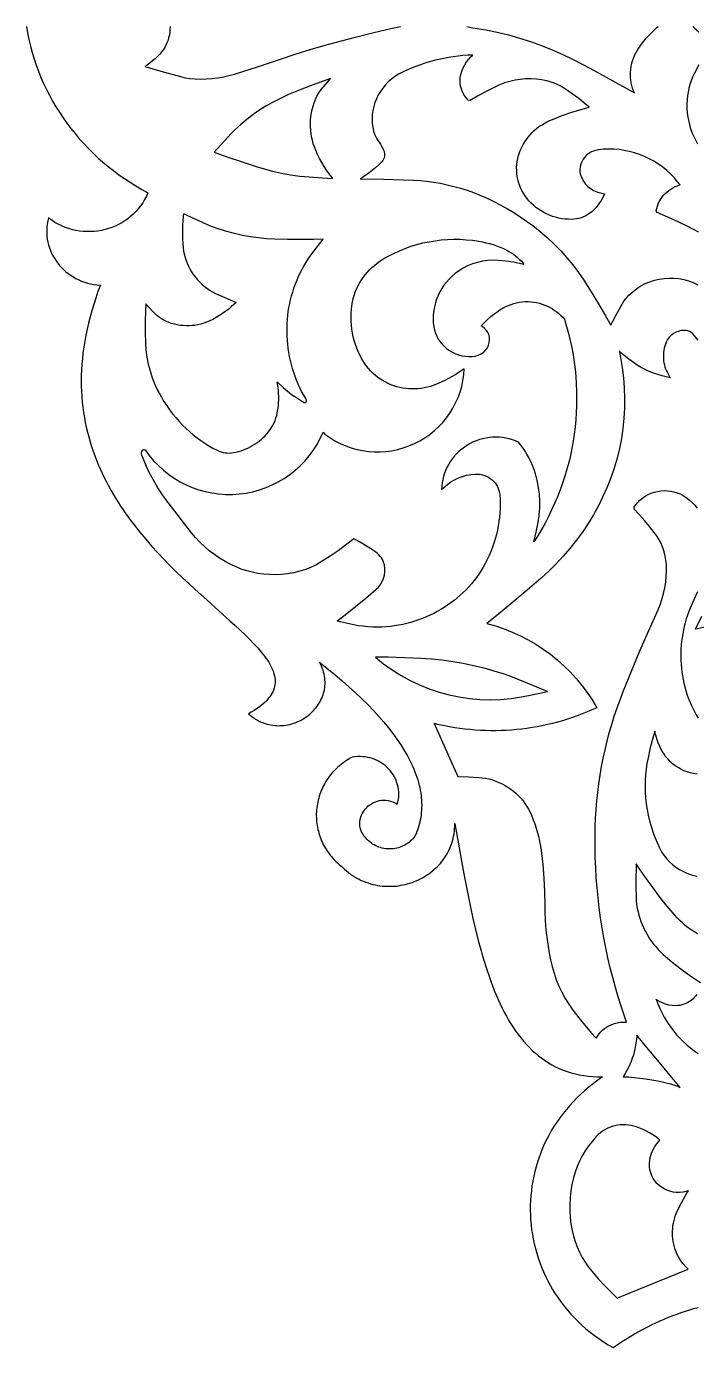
# Model space of a CAD drawing. Extents: x 3770 to 4770, y -395 to 1605.
# Drawn here: x 4109.8 to 4194.3, y 438.5 to 605.2 of the extents above; entities that cross this region are included whole.
import ezdxf

# ---------------------------------------------------------------- set-up
doc = ezdxf.new("R2010")
doc.units = 0
doc.layers.add('LAYER_1', color=18, linetype='CONTINUOUS')
doc.layers.add('LAYER_2', color=5, linetype='CONTINUOUS')

msp = doc.modelspace()

# ---------------------------------------------------------------- linework, layer by layer
at = {"layer": 'LAYER_1'}
for points in [[(4127.9, 605.17), (4127.88, 604.69), (4127.85, 604.28), (4127.8, 603.97), (4127.72, 603.67), (4127.63, 603.37), (4127.51, 603.08), (4127.38, 602.79), (4127.22, 602.52), (4127.05, 602.25), (4126.86, 602), (4126.59, 601.68), (4126.3, 601.38), (4126, 601.09), (4125.69, 600.81), (4125.36, 600.55), (4125.02, 600.3), (4124.71, 600.1), (4126.73, 599.51), (4129.21, 598.83), (4129.79, 598.7), (4130.37, 598.61), (4131.08, 598.55), (4131.8, 598.52), (4132.51, 598.54), (4133.23, 598.59), (4133.93, 598.67), (4134.64, 598.8), (4135.33, 598.96), (4136.02, 599.16), (4138.93, 600.09), (4141.83, 601.05), (4143.69, 601.67), (4145.57, 602.25), (4147.45, 602.79), (4149.34, 603.31), (4151.47, 603.87), (4153.6, 604.4), (4155.74, 604.9), (4156.99, 605.17), (4156.98, 605.17)], [(4165.36, 605.17), (4165.36, 605.17), (4166.09, 605.01), (4167.74, 604.72), (4169.17, 604.43), (4170.59, 604.09), (4172, 603.69), (4173.39, 603.25), (4174.76, 602.76), (4176.11, 602.22), (4177.44, 601.63), (4178.75, 600.99), (4180.85, 599.9), (4182.94, 598.78), (4185, 597.63), (4186.5, 596.78), (4186.43, 596.91), (4186.26, 597.38), (4186.16, 597.71), (4186.09, 598.05), (4186.03, 598.38), (4186, 598.72), (4185.98, 599.06), (4185.99, 599.4), (4186.02, 599.73), (4186.06, 600.06), (4186.13, 600.39), (4186.21, 600.72), (4186.32, 601.04), (4186.44, 601.36), (4186.58, 601.67), (4186.74, 601.97), (4186.92, 602.27), (4187.12, 602.55), (4187.39, 602.93), (4187.68, 603.31), (4187.98, 603.67), (4188.3, 604.03), (4188.63, 604.37), (4188.97, 604.7), (4189.32, 605.02), (4189.5, 605.17)], [(4193.87, 605.17), (4194.02, 604.99), (4194.3, 604.72), (4194.61, 604.48)], [(4194.57, 579.19), (4193.31, 579.88), (4192.02, 580.52), (4190.7, 581.11), (4189.36, 581.67), (4189.24, 581.89), (4189.3, 582.19), (4189.39, 582.49), (4189.49, 582.78), (4189.62, 583.06), (4189.77, 583.33), (4189.94, 583.59), (4190.13, 583.83), (4190.34, 584.06), (4190.57, 584.27), (4190.81, 584.47), (4191.06, 584.65), (4191.33, 584.81), (4191.62, 584.95), (4191.91, 585.07), (4192.22, 585.17), (4192.24, 585.18), (4191.98, 585.5), (4191.77, 585.78), (4191.54, 586.05), (4191.07, 586.53), (4190.58, 586.98), (4190.06, 587.41), (4189.52, 587.8), (4188.95, 588.16), (4188.35, 588.48), (4187.74, 588.77), (4187.11, 589.02), (4186.48, 589.23), (4185.84, 589.4), (4185.2, 589.53), (4184.55, 589.62), (4183.89, 589.68), (4183.23, 589.69), (4182.57, 589.66), (4181.91, 589.59), (4181.6, 589.53), (4181.32, 589.44), (4181.05, 589.33), (4180.8, 589.19), (4180.57, 589.03), (4180.36, 588.84), (4180.18, 588.64), (4180.01, 588.42), (4179.88, 588.18), (4179.77, 587.93), (4179.69, 587.68), (4179.63, 587.41), (4179.61, 587.14), (4179.62, 586.86), (4179.66, 586.58), (4179.74, 586.3), (4179.82, 586.09), (4179.92, 585.88), (4180.03, 585.69), (4180.15, 585.5), (4180.29, 585.32), (4180.44, 585.15), (4180.6, 584.99), (4180.77, 584.84), (4180.95, 584.71), (4181.14, 584.58), (4181.34, 584.47), (4181.55, 584.37), (4181.76, 584.28), (4181.98, 584.21), (4182.21, 584.15), (4182.71, 584.06), (4182.46, 583.51), (4182.29, 583.19), (4182.1, 582.89), (4181.89, 582.6), (4181.66, 582.32), (4181.41, 582.06), (4181.14, 581.82), (4180.86, 581.59), (4180.61, 581.42), (4180.34, 581.26), (4180.07, 581.13), (4179.78, 581.03), (4179.49, 580.94), (4179.19, 580.88), (4178.88, 580.84), (4178.57, 580.82), (4178.16, 580.83), (4177.75, 580.86), (4177.34, 580.91), (4176.94, 580.99), (4176.55, 581.09), (4176.16, 581.2), (4175.78, 581.34), (4175.41, 581.5), (4175.06, 581.69), (4174.71, 581.89), (4174.38, 582.11), (4174.06, 582.34), (4173.75, 582.6), (4173.46, 582.88), (4173.18, 583.17), (4172.93, 583.48), (4172.69, 583.79), (4172.48, 584.12), (4172.3, 584.46), (4172.13, 584.8), (4171.99, 585.16), (4171.87, 585.52), (4171.77, 585.88), (4171.7, 586.25), (4171.65, 586.63), (4171.63, 587), (4171.62, 587.38), (4171.65, 587.76), (4171.69, 588.14), (4171.76, 588.51), (4171.86, 588.89), (4171.98, 589.25), (4172.12, 589.61), (4172.28, 589.95), (4172.45, 590.28), (4172.64, 590.6), (4172.85, 590.91), (4173.08, 591.21), (4173.32, 591.5), (4173.58, 591.78), (4173.85, 592.04), (4174.14, 592.28), (4174.44, 592.52), (4174.75, 592.73), (4175.08, 592.94), (4175.42, 593.12), (4175.77, 593.29), (4176.13, 593.44), (4177.36, 593.91), (4178.61, 594.34), (4179.88, 594.74), (4180.79, 594.99), (4180.29, 595.42), (4179.48, 596.06), (4178.65, 596.67), (4177.8, 597.26), (4177.45, 597.47), (4177.1, 597.67), (4176.74, 597.84), (4176.36, 598), (4175.98, 598.14), (4175.59, 598.26), (4175.2, 598.36), (4174.8, 598.43), (4174.12, 598.52), (4173.44, 598.56), (4172.76, 598.55), (4172.09, 598.49), (4171.42, 598.39), (4170.76, 598.23), (4170.11, 598.03), (4169.48, 597.78), (4168.53, 597.34), (4167.6, 596.87), (4166.68, 596.36), (4165.78, 595.83), (4165.53, 595.87), (4165.35, 596.06), (4165.17, 596.28), (4164.96, 596.59), (4164.79, 596.93), (4164.65, 597.27), (4164.56, 597.63), (4164.5, 598), (4164.49, 598.37), (4164.52, 598.74), (4164.59, 599.11), (4164.72, 599.53), (4164.88, 599.93), (4165.08, 600.32), (4165.32, 600.69), (4165.58, 601.04), (4165.88, 601.36), (4166.1, 601.55), (4166.07, 601.55), (4165.46, 601.53), (4164.84, 601.48), (4164.23, 601.42), (4163.63, 601.34), (4163.02, 601.25), (4162.42, 601.14), (4161.82, 601.01), (4161.23, 600.87), (4160.64, 600.71), (4160.06, 600.53), (4159.48, 600.34), (4158.91, 600.13), (4158.34, 599.91), (4157.78, 599.67), (4157.23, 599.41), (4156.73, 599.15), (4156.27, 598.85), (4155.84, 598.53), (4155.43, 598.18), (4155.06, 597.8), (4154.73, 597.39), (4154.43, 596.96), (4154.16, 596.52), (4153.93, 596.05), (4153.74, 595.57), (4153.59, 595.07), (4153.48, 594.57), (4153.41, 594.05), (4153.39, 593.53), (4153.41, 593), (4153.47, 592.47), (4153.52, 592.21), (4153.58, 591.96), (4153.66, 591.71), (4153.75, 591.47), (4153.86, 591.23), (4153.98, 591), (4154.12, 590.78), (4154.27, 590.55), (4154.43, 590.3), (4154.59, 590.04), (4154.73, 589.78), (4154.87, 589.5), (4154.93, 589.32), (4154.96, 589.14), (4154.97, 588.95), (4154.95, 588.76), (4154.91, 588.58), (4154.83, 588.41), (4154.73, 588.25), (4154.61, 588.1), (4154.24, 587.72), (4153.85, 587.37), (4153.45, 587.02), (4153.04, 586.7), (4152.61, 586.39), (4152.17, 586.1), (4151.89, 585.93), (4154.89, 585.88), (4158.62, 585.78), (4159.45, 585.73), (4160.27, 585.65), (4161.14, 585.53), (4162, 585.38), (4162.86, 585.2), (4163.7, 584.99), (4164.54, 584.76), (4165.37, 584.49), (4166.19, 584.2), (4167, 583.87), (4167.89, 583.49), (4168.76, 583.07), (4169.62, 582.63), (4170.46, 582.17), (4171.28, 581.67), (4172.09, 581.16), (4172.88, 580.61), (4173.65, 580.05), (4174.59, 579.3), (4175.49, 578.53), (4176.36, 577.71), (4177.19, 576.86), (4177.97, 575.98), (4178.72, 575.07), (4179.43, 574.13), (4180.1, 573.16), (4181.05, 571.67), (4181.96, 570.17), (4182.84, 568.66), (4183.5, 567.46), (4183.72, 567.9), (4184.13, 568.68), (4184.56, 569.46), (4185, 570.22), (4185.17, 570.5), (4185.37, 570.76), (4185.57, 571.01), (4185.8, 571.26), (4186.27, 571.69), (4186.77, 572.08), (4187.3, 572.42), (4187.85, 572.71), (4188.42, 572.95), (4189.01, 573.14), (4189.62, 573.28), (4190.23, 573.37), (4190.85, 573.42), (4191.47, 573.41), (4192.09, 573.35), (4192.71, 573.23), (4193.31, 573.07), (4193.91, 572.85), (4194.49, 572.58)], [(4194.61, 600.31), (4194.03, 599.2), (4193.82, 598.75), (4193.64, 598.29), (4193.48, 597.83), (4193.35, 597.36), (4193.25, 596.88), (4193.17, 596.4), (4193.13, 595.92), (4193.1, 595.43), (4193.11, 595.05), (4193.12, 594.67), (4193.2, 593.91), (4193.34, 593.17), (4193.53, 592.43), (4193.78, 591.72), (4194.09, 591.02), (4194.44, 590.34)], [(4194.45, 533.83), (4193.97, 532.81), (4193.53, 531.78), (4193.35, 531.32), (4193.18, 530.86), (4193.03, 530.4), (4192.9, 529.93), (4192.78, 529.46), (4192.67, 528.99), (4192.58, 528.52), (4192.5, 528.04), (4192.44, 527.56), (4192.39, 527.08), (4192.36, 526.6), (4192.34, 526.12), (4192.34, 525.63), (4192.35, 525.15), (4192.38, 524.66), (4192.42, 524.18), (4192.48, 523.7), (4192.55, 523.23), (4192.63, 522.76), (4192.73, 522.29), (4192.85, 521.83), (4192.98, 521.37), (4193.12, 520.91), (4193.28, 520.46), (4193.64, 519.57), (4194.05, 518.7), (4194.28, 518.28), (4194.52, 517.86)], [(4195.8, 529.45), (4194.18, 529.13), (4195.01, 530.75)], [(4194.39, 510.81), (4193.96, 510.88), (4193.54, 510.97), (4193.13, 511.1), (4192.74, 511.25), (4192.35, 511.43), (4191.99, 511.64), (4191.63, 511.87), (4191.3, 512.13), (4190.99, 512.42), (4190.69, 512.73), (4190.42, 513.06), (4190.18, 513.42), (4189.92, 513.86), (4189.69, 514.32), (4189.49, 514.78), (4189.32, 515.26), (4189.17, 515.75), (4189.06, 516.24), (4189.06, 516.25), (4188.73, 515.05), (4188.44, 513.97), (4188.2, 512.89), (4188.06, 512.17), (4187.96, 511.44), (4187.89, 510.71), (4187.85, 509.99), (4187.84, 509.26), (4187.85, 508.53), (4187.9, 507.81), (4187.98, 507.08), (4188.09, 506.36), (4188.22, 505.65), (4188.39, 504.94), (4188.58, 504.24), (4188.81, 503.54), (4189.06, 502.85), (4189.34, 502.17), (4189.65, 501.5), (4189.91, 501.02), (4190.2, 500.58), (4190.53, 500.16), (4190.9, 499.76), (4191.3, 499.4), (4191.72, 499.07), (4192.18, 498.77), (4192.67, 498.51), (4193, 498.36), (4193.33, 498.23), (4193.67, 498.12), (4194.02, 498.03), (4194.37, 497.96)], [(4194.46, 490.66), (4194.05, 490.91), (4193.65, 491.17), (4193.27, 491.44), (4192.9, 491.73), (4192.55, 492.04), (4192.21, 492.36), (4191.88, 492.7), (4191.57, 493.04), (4190.86, 493.88), (4190.17, 494.72), (4189.5, 495.58), (4188.84, 496.45), (4188.2, 497.33), (4187.58, 498.21), (4186.97, 499.11), (4186.72, 499.5), (4186.7, 498.92), (4186.67, 497.72), (4186.67, 496.52), (4186.69, 495.32), (4186.71, 494.85), (4186.76, 494.37), (4186.84, 493.91), (4186.94, 493.44), (4187.04, 493.03), (4187.16, 492.63), (4187.3, 492.24), (4187.45, 491.85), (4187.62, 491.47), (4187.81, 491.09), (4188, 490.73), (4188.22, 490.37), (4188.44, 490.01), (4188.68, 489.67), (4188.94, 489.33), (4189.21, 489.01), (4189.49, 488.69), (4189.78, 488.38), (4190.09, 488.09), (4190.41, 487.8), (4191.45, 486.94), (4192.51, 486.12), (4193.6, 485.34), (4194.83, 484.52)], [(4194.35, 483.02), (4194.2, 482.81), (4194.03, 482.62), (4193.85, 482.43), (4193.65, 482.27), (4193.44, 482.12), (4193.22, 481.98), (4192.98, 481.87), (4192.74, 481.77), (4192.48, 481.7), (4192.22, 481.64), (4191.95, 481.61), (4191.67, 481.6), (4191.24, 481.62), (4190.82, 481.68), (4190.41, 481.79), (4190.02, 481.94), (4189.65, 482.13), (4189.29, 482.35), (4189.23, 482.4), (4189.43, 481.85), (4189.69, 481.24), (4189.98, 480.64), (4190.3, 480.06), (4190.64, 479.49), (4191.02, 478.94), (4191.42, 478.41), (4191.81, 477.94), (4192.21, 477.49), (4192.64, 477.07), (4193.09, 476.66), (4193.56, 476.28), (4194.04, 475.92), (4194.54, 475.58)]]:
    msp.add_lwpolyline(points, dxfattribs=at)
for points in [[(4146.68, 596.78), (4146.96, 597.19), (4147.79, 598.19), (4148.14, 598.59), (4147.34, 598.31), (4145.82, 597.76), (4144.32, 597.17), (4142.83, 596.56), (4141.9, 596.13), (4140.98, 595.67), (4140.09, 595.17), (4139.23, 594.63), (4138.39, 594.05), (4137.59, 593.44), (4136.81, 592.79), (4136.06, 592.11), (4135.62, 591.66), (4133.48, 589.32), (4135.08, 588.72), (4136.98, 588.07), (4138.89, 587.47), (4140.83, 586.92), (4141.96, 586.65), (4143.11, 586.43), (4144.26, 586.27), (4145.43, 586.17), (4147.14, 586.07), (4148.41, 586), (4148.33, 586.1), (4147.98, 586.56), (4147.65, 587.03), (4147.34, 587.51), (4147.05, 588.01), (4146.77, 588.51), (4146.52, 589.02), (4146.28, 589.54), (4146.11, 589.96), (4145.97, 590.37), (4145.85, 590.8), (4145.76, 591.23), (4145.69, 591.66), (4145.64, 592.09), (4145.61, 592.52), (4145.61, 592.96), (4145.63, 593.39), (4145.68, 593.82), (4145.74, 594.26), (4145.84, 594.68), (4145.95, 595.11), (4146.09, 595.52), (4146.25, 595.94), (4146.43, 596.35)], [(4136.04, 579.02), (4135.06, 579.28), (4134.09, 579.59), (4133.13, 579.93), (4132.53, 580.18), (4129.6, 581.51), (4129.56, 581.21), (4129.51, 580.64), (4129.47, 580.07), (4129.45, 579.5), (4129.45, 578.93), (4129.47, 578.35), (4129.5, 577.78), (4129.56, 577.21), (4129.61, 576.81), (4129.69, 576.42), (4129.79, 576.03), (4129.91, 575.65), (4130.05, 575.28), (4130.22, 574.91), (4130.4, 574.56), (4130.6, 574.21), (4130.82, 573.88), (4131.06, 573.55), (4131.32, 573.24), (4131.6, 572.94), (4131.89, 572.66), (4132.2, 572.39), (4132.53, 572.13), (4132.87, 571.9), (4133.24, 571.67), (4133.64, 571.47), (4134.79, 570.95), (4136.25, 570.35), (4135.67, 569.82), (4135.3, 569.51), (4134.92, 569.22), (4134.52, 568.94), (4134.12, 568.68), (4133.71, 568.43), (4133.28, 568.2), (4132.84, 567.99), (4132.49, 567.84), (4132.14, 567.71), (4131.78, 567.6), (4131.41, 567.52), (4131.04, 567.45), (4130.67, 567.41), (4130.3, 567.39), (4129.92, 567.39), (4129.55, 567.41), (4129.18, 567.45), (4128.81, 567.51), (4128.45, 567.59), (4128.09, 567.7), (4127.73, 567.82), (4127.38, 567.97), (4127.04, 568.14), (4126.8, 568.28), (4126.57, 568.43), (4126.34, 568.6), (4126.14, 568.79), (4125.71, 569.21), (4125.3, 569.64), (4124.9, 570.08), (4124.84, 570.15), (4124.79, 569.29), (4124.75, 567.93), (4124.75, 566.57), (4124.79, 565.21), (4124.86, 564.31), (4124.98, 563.43), (4125.15, 562.55), (4125.38, 561.69), (4125.66, 560.84), (4125.99, 560), (4126.37, 559.19), (4126.8, 558.39), (4127.13, 557.85), (4127.47, 557.32), (4127.84, 556.8), (4128.22, 556.3), (4128.62, 555.81), (4129.05, 555.33), (4129.48, 554.87), (4129.94, 554.42), (4130.38, 554.01), (4130.83, 553.63), (4131.3, 553.26), (4131.78, 552.91), (4132.28, 552.58), (4132.79, 552.26), (4133.31, 551.96), (4133.84, 551.68), (4134.08, 551.57), (4134.33, 551.49), (4134.58, 551.42), (4134.84, 551.37), (4135.1, 551.35), (4135.36, 551.34), (4135.63, 551.36), (4135.89, 551.39), (4136.22, 551.46), (4136.54, 551.54), (4136.86, 551.63), (4137.18, 551.74), (4137.48, 551.87), (4137.78, 552), (4138.08, 552.15), (4138.36, 552.31), (4138.64, 552.48), (4138.91, 552.67), (4139.17, 552.87), (4139.42, 553.07), (4139.66, 553.29), (4139.89, 553.52), (4140.11, 553.77), (4140.32, 554.02), (4140.52, 554.29), (4140.7, 554.56), (4140.87, 554.85), (4141.02, 555.15), (4141.15, 555.45), (4141.26, 555.76), (4141.36, 556.07), (4141.43, 556.4), (4141.51, 556.81), (4141.57, 557.23), (4141.6, 557.65), (4141.62, 558.07), (4141.62, 558.49), (4141.6, 558.91), (4141.56, 559.33), (4141.41, 560.32), (4142.17, 559.61), (4142.52, 559.3), (4142.87, 559.01), (4143.24, 558.73), (4143.62, 558.46), (4144.01, 558.2), (4144.4, 557.96), (4144.8, 557.73), (4144.85, 557.71), (4144.9, 557.7), (4144.95, 557.7), (4144.99, 557.72), (4145.03, 557.74), (4145.06, 557.77), (4145.08, 557.8), (4145.09, 557.84), (4145.1, 557.93), (4145.1, 558.02), (4145.07, 558.11), (4145.02, 558.2), (4144.76, 558.64), (4144.5, 559.09), (4144.27, 559.55), (4144.06, 560.02), (4143.86, 560.51), (4143.68, 561), (4143.51, 561.5), (4143.35, 562), (4143.21, 562.5), (4143.09, 563.01), (4142.98, 563.52), (4142.89, 564.03), (4142.81, 564.55), (4142.75, 565.06), (4142.71, 565.58), (4142.68, 566.1), (4142.66, 566.62), (4142.66, 567.15), (4142.68, 567.67), (4142.71, 568.19), (4142.76, 568.69), (4142.82, 569.19), (4142.9, 569.69), (4143, 570.19), (4143.1, 570.68), (4143.23, 571.17), (4143.37, 571.65), (4143.52, 572.13), (4143.69, 572.6), (4143.88, 573.07), (4144.08, 573.54), (4144.29, 574), (4144.52, 574.45), (4144.76, 574.9), (4145.02, 575.34), (4145.29, 575.77), (4145.65, 576.29), (4147.2, 578.33), (4145.99, 578.29), (4144.36, 578.28), (4142.73, 578.29), (4141.1, 578.33), (4140.07, 578.38), (4139.06, 578.48), (4138.04, 578.62), (4137.04, 578.8)], [(4188.06, 476.34), (4186.81, 477.88), (4186.79, 477.61), (4186.68, 476.85), (4186.53, 476.1), (4186.35, 475.36), (4186.22, 474.96), (4186.08, 474.56), (4185.92, 474.17), (4185.74, 473.79), (4185.55, 473.41), (4185.33, 473.05), (4185.1, 472.69), (4185.06, 472.64), (4185.76, 472.6), (4186.82, 472.5), (4187.88, 472.37), (4188.93, 472.21), (4189.46, 472.11), (4189.98, 471.99), (4190.51, 471.86), (4191.02, 471.72), (4191.53, 471.55), (4192.04, 471.38), (4192.26, 471.29), (4191.2, 472.54), (4189.63, 474.43)], [(4193.25, 448.35), (4193.06, 448.55), (4192.6, 449.07), (4192.39, 449.34), (4192.2, 449.62), (4192.03, 449.91), (4191.88, 450.21), (4191.74, 450.52), (4191.63, 450.84), (4191.53, 451.17), (4191.44, 451.5), (4191.38, 451.83), (4191.33, 452.16), (4191.3, 452.5), (4191.29, 452.83), (4191.29, 453.17), (4191.32, 453.5), (4191.35, 453.84), (4191.41, 454.17), (4191.49, 454.5), (4191.58, 454.83), (4191.69, 455.15), (4191.81, 455.47), (4192.21, 456.34), (4192.66, 457.19), (4193.16, 458.01), (4193.33, 458.25), (4193.12, 458.18), (4192.86, 458.1), (4192.59, 458.05), (4192.17, 458.02), (4191.76, 458.03), (4191.36, 458.08), (4190.97, 458.18), (4190.59, 458.31), (4190.24, 458.48), (4189.91, 458.68), (4189.61, 458.92), (4189.33, 459.18), (4189.08, 459.48), (4188.87, 459.79), (4188.69, 460.13), (4188.55, 460.49), (4188.45, 460.87), (4188.4, 461.27), (4188.39, 461.67), (4188.43, 462.11), (4188.52, 462.55), (4188.64, 462.97), (4188.81, 463.37), (4189.02, 463.76), (4189.26, 464.13), (4189.55, 464.48), (4189.7, 464.64), (4189.52, 464.8), (4189.16, 465.07), (4188.79, 465.32), (4188.4, 465.56), (4188, 465.78), (4187.59, 465.98), (4187.17, 466.15), (4186.74, 466.31), (4186.4, 466.41), (4186.06, 466.49), (4185.72, 466.54), (4185.37, 466.57), (4185.03, 466.57), (4184.69, 466.55), (4184.35, 466.5), (4184.01, 466.43), (4183.68, 466.34), (4183.36, 466.23), (4183.05, 466.09), (4182.75, 465.93), (4182.46, 465.75), (4182.19, 465.55), (4181.92, 465.33), (4181.68, 465.08), (4181.18, 464.51), (4180.71, 463.91), (4180.29, 463.29), (4179.9, 462.64), (4179.56, 461.97), (4179.26, 461.29), (4179.01, 460.58), (4178.8, 459.86), (4178.61, 459.04), (4178.47, 458.22), (4178.38, 457.38), (4178.33, 456.55), (4178.34, 455.71), (4178.39, 454.88), (4178.48, 454.05), (4178.63, 453.22), (4178.79, 452.51), (4179.01, 451.82), (4179.26, 451.15), (4179.56, 450.49), (4179.89, 449.84), (4180.27, 449.22), (4180.69, 448.62), (4181.15, 448.04), (4181.92, 447.15), (4182.72, 446.28), (4183.54, 445.43), (4184.29, 444.69), (4184.49, 444.78)]]:
    msp.add_lwpolyline(points, close=True, dxfattribs=at)
for points in [[(4173.78, 540.12), (4174.09, 541.37), (4174.35, 542.63), (4174.42, 543.06), (4174.48, 543.5), (4174.53, 543.94), (4174.55, 544.38), (4174.56, 545.25), (4174.51, 546.13), (4174.4, 547), (4174.23, 547.86), (4174, 548.71), (4173.87, 549.13), (4173.71, 549.55), (4173.54, 549.97), (4173.35, 550.38), (4173.15, 550.79), (4172.93, 551.19), (4172.69, 551.57), (4172.44, 551.95), (4172.17, 552.32), (4171.88, 552.69, 0.538493), (4162.14, 546.73), (4162.89, 547.38), (4163.33, 547.7), (4163.79, 547.97), (4164.28, 548.2), (4164.78, 548.39), (4165.31, 548.53), (4165.85, 548.63), (4166.39, 548.68), (4166.7, 548.68), (4166.99, 548.65), (4167.27, 548.59), (4167.55, 548.51), (4167.81, 548.4), (4168.06, 548.28), (4168.3, 548.13), (4168.52, 547.96), (4168.72, 547.77), (4168.9, 547.57), (4169.06, 547.35), (4169.2, 547.11), (4169.31, 546.86), (4169.4, 546.6), (4169.47, 546.33), (4169.5, 546.05), (4169.53, 545.49), (4169.54, 544.93), (4169.53, 544.37), (4169.51, 543.81), (4169.46, 543.25), (4169.39, 542.7), (4169.3, 542.15), (4169.2, 541.6), (4169.07, 541.06), (4168.92, 540.52), (4168.76, 539.98), (4168.58, 539.45), (4168.37, 538.92), (4168.15, 538.41), (4167.91, 537.89), (4167.66, 537.39), (4167.41, 536.94), (4167.14, 536.5), (4166.86, 536.07), (4166.57, 535.65), (4166.26, 535.24), (4165.93, 534.85), (4165.6, 534.46), (4165.25, 534.09), (4164.89, 533.73), (4164.52, 533.38), (4164.14, 533.05), (4163.74, 532.73), (4163.34, 532.42), (4162.92, 532.13), (4162.49, 531.84), (4162.06, 531.58), (4161.61, 531.32), (4161.16, 531.08), (4160.7, 530.86), (4160.23, 530.65), (4159.75, 530.45), (4159.26, 530.28), (4158.77, 530.11), (4158.27, 529.96), (4157.77, 529.83), (4157.26, 529.71), (4156.74, 529.61), (4156.22, 529.53), (4155.7, 529.46), (4155.17, 529.42), (4154.63, 529.38), (4154.1, 529.37), (4153.48, 529.38), (4152.87, 529.41), (4152.26, 529.47), (4151.65, 529.55), (4150.88, 529.69), (4150.11, 529.85), (4149.34, 530.04), (4148.97, 530.15), (4149.99, 530.91), (4151.31, 531.95), (4152.6, 533.01), (4153.88, 534.11), (4154.19, 534.41), (4154.46, 534.76), (4154.67, 535.13), (4154.84, 535.52), (4154.95, 535.93), (4155, 536.36), (4155, 536.78), (4154.94, 537.21), (4154.88, 537.45), (4154.79, 537.68), (4154.69, 537.9), (4154.56, 538.11), (4154.42, 538.3), (4154.25, 538.49), (4154.07, 538.66), (4153.87, 538.81), (4153.22, 539.25), (4152.56, 539.67), (4151.88, 540.07), (4151.08, 540.52), (4150.04, 539.7), (4149.09, 538.99), (4148.11, 538.32), (4147.11, 537.67), (4146.43, 537.29), (4145.73, 536.95), (4145, 536.66), (4144.26, 536.42), (4143.5, 536.23), (4142.72, 536.09), (4141.94, 536), (4141.15, 535.97), (4140.42, 535.99), (4139.7, 536.05), (4138.98, 536.15), (4138.27, 536.29), (4137.57, 536.47), (4136.89, 536.7), (4136.22, 536.96), (4135.56, 537.27), (4134.84, 537.65), (4134.15, 538.07), (4133.49, 538.53), (4132.85, 539.01), (4132.24, 539.53), (4131.66, 540.09), (4131.11, 540.67), (4130.6, 541.28), (4128.9, 543.45), (4127.24, 545.66), (4126.79, 546.3), (4126.37, 546.94), (4125.97, 547.6), (4125.59, 548.27), (4125.24, 548.96), (4124.91, 549.65), (4124.61, 550.36), (4124.33, 551.06), (4124.3, 551.22), (4124.3, 551.36), (4124.33, 551.51), (4124.4, 551.64), (4124.44, 551.69), (4124.49, 551.73), (4124.55, 551.76), (4124.62, 551.77), (4124.69, 551.76), (4124.75, 551.75, 0.594665), (4147.21, 553.95), (4147.44, 553.72, 0.605821), (4165.02, 561.98), (4164.39, 561.54), (4163.95, 561.25), (4163.5, 560.98), (4163.04, 560.73), (4162.57, 560.49), (4162.09, 560.26), (4161.61, 560.06), (4161.11, 559.87), (4160.74, 559.74), (4160.36, 559.64), (4159.97, 559.55), (4159.59, 559.49), (4159.2, 559.45), (4158.81, 559.42), (4158.42, 559.42), (4158.03, 559.44), (4157.64, 559.48), (4157.26, 559.53), (4156.87, 559.61), (4156.5, 559.71), (4156.12, 559.83), (4155.76, 559.96), (4155.4, 560.12), (4155.05, 560.3), (4154.64, 560.53), (4154.25, 560.79), (4153.88, 561.08), (4153.53, 561.38), (4153.2, 561.71), (4152.89, 562.05), (4152.61, 562.42), (4152.35, 562.8), (4152.09, 563.24), (4151.86, 563.68), (4151.64, 564.13), (4151.45, 564.59), (4151.28, 565.05), (4151.13, 565.53), (4151.01, 566), (4150.91, 566.48), (4150.83, 566.97), (4150.77, 567.46), (4150.74, 567.95), (4150.73, 568.44), (4150.74, 568.94), (4150.78, 569.43), (4150.84, 569.92), (4150.92, 570.41), (4151.02, 570.83), (4151.13, 571.23), (4151.27, 571.63), (4151.42, 572.01), (4151.6, 572.39), (4151.8, 572.76), (4152.01, 573.12), (4152.25, 573.47), (4152.5, 573.81), (4152.77, 574.13), (4153.06, 574.44), (4153.36, 574.74), (4153.68, 575.02), (4154.02, 575.29), (4154.37, 575.54), (4154.74, 575.78), (4155.42, 576.17), (4156.12, 576.53), (4156.83, 576.86), (4157.56, 577.15), (4158.29, 577.42), (4159.04, 577.65), (4159.8, 577.84), (4160.57, 578), (4161.34, 578.13), (4162.12, 578.23), (4162.9, 578.29), (4163.69, 578.31), (4164.48, 578.31), (4165.27, 578.26), (4166.06, 578.18), (4166.85, 578.07), (4167.31, 577.98), (4167.76, 577.88), (4168.21, 577.76), (4168.66, 577.63), (4169.1, 577.48), (4169.53, 577.31), (4169.96, 577.13), (4170.37, 576.93), (4170.66, 576.78), (4170.94, 576.61), (4171.21, 576.43), (4171.47, 576.24), (4171.72, 576.03), (4171.95, 575.82), (4172.18, 575.59), (4172.39, 575.34), (4172.55, 575.13), (4172.14, 575.23), (4171.21, 575.41), (4170.26, 575.54), (4169.31, 575.64), (4168.64, 575.66), (4167.98, 575.63), (4167.32, 575.54), (4166.68, 575.4), (4166.05, 575.2), (4165.44, 574.95), (4164.86, 574.65), (4164.3, 574.3), (4163.88, 573.99), (4163.48, 573.65), (4163.11, 573.29), (4162.77, 572.91), (4162.46, 572.51), (4162.18, 572.09), (4161.93, 571.66), (4161.71, 571.21), (4161.52, 570.75), (4161.37, 570.27), (4161.25, 569.79), (4161.16, 569.3), (4161.11, 568.8), (4161.09, 568.29), (4161.11, 567.79), (4161.17, 567.28), (4161.26, 566.86), (4161.38, 566.46), (4161.54, 566.08), (4161.74, 565.72), (4161.97, 565.37), (4162.22, 565.06), (4162.51, 564.76), (4162.82, 564.5), (4163.16, 564.26), (4163.52, 564.05), (4163.9, 563.87), (4164.29, 563.73), (4164.7, 563.62), (4165.13, 563.55), (4165.56, 563.51), (4166.01, 563.52), (4166.41, 563.57), (4166.79, 563.68), (4167.15, 563.86), (4167.48, 564.08), (4167.73, 564.34), (4167.94, 564.62), (4168.09, 564.94), (4168.18, 565.27), (4168.21, 565.61), (4168.19, 565.95), (4168.1, 566.29), (4167.94, 566.61), (4167.77, 566.86), (4167.57, 567.07), (4167.28, 567.31), (4167.17, 567.39), (4167.33, 567.57), (4167.66, 567.91), (4168, 568.24), (4168.36, 568.55), (4168.73, 568.84), (4169.12, 569.12), (4169.52, 569.39), (4169.92, 569.64), (4170.25, 569.81), (4170.58, 569.96), (4170.92, 570.1), (4171.27, 570.21), (4171.62, 570.3), (4171.98, 570.36), (4172.33, 570.41), (4172.7, 570.44), (4173.06, 570.44), (4173.42, 570.42), (4173.78, 570.38), (4174.14, 570.32), (4174.49, 570.24), (4174.84, 570.13), (4175.19, 570.01), (4175.53, 569.86), (4175.84, 569.7), (4176.14, 569.53), (4176.42, 569.34), (4176.7, 569.14), (4176.96, 568.93), (4177.2, 568.7), (4177.44, 568.46), (4177.66, 568.21, -0.225446)], [(4173.55, 520.83), (4174.56, 521.02), (4175.51, 521.24), (4170.9, 523.12), (4170.09, 523.42), (4168.81, 523.82), (4167.51, 524.18), (4166.2, 524.5), (4164.88, 524.77), (4163.56, 525), (4162.22, 525.18), (4160.88, 525.32), (4159.53, 525.41), (4157.47, 525.5), (4155.41, 525.56), (4153.8, 525.57, 0.240278)]]:
    msp.add_lwpolyline(points, format="xyb", close=True, dxfattribs=at)
msp.add_lwpolyline([(4194.54, 565.58), (4193.84, 566.39), (4193.66, 566.55), (4193.46, 566.67), (4193.23, 566.76), (4192.99, 566.8), (4192.79, 566.81), (4192.59, 566.8), (4192.39, 566.78), (4192.2, 566.74), (4192.01, 566.69), (4191.82, 566.62), (4191.65, 566.54), (4191.48, 566.45), (4191.32, 566.35), (4191.16, 566.23), (4191.02, 566.11), (4190.89, 565.97), (4190.77, 565.82), (4190.66, 565.66), (4190.57, 565.5), (4190.48, 565.32), (4190.39, 565.07), (4190.31, 564.81), (4190.24, 564.56), (4190.19, 564.3), (4190.16, 564.04), (4190.14, 563.77), (4190.14, 563.51), (4190.15, 563.25), (4190.17, 562.99), (4190.21, 562.73), (4190.27, 562.47), (4190.34, 562.22), (4190.42, 561.97), (4190.52, 561.72), (4190.64, 561.48), (4190.98, 560.84), (4189.99, 561.07), (4189.44, 561.23), (4188.89, 561.42), (4188.36, 561.63), (4187.84, 561.87), (4187.34, 562.14), (4186.85, 562.43), (4186.38, 562.75), (4185.79, 563.19), (4185.21, 563.65), (4184.66, 564.14), (4184.58, 564.2), (4184.6, 564.1), (4184.75, 563.38), (4184.96, 562.11), (4185.12, 560.84), (4185.21, 559.56), (4185.25, 558.28), (4185.24, 557), (4185.16, 555.72), (4185.03, 554.45), (4184.84, 553.18), (4184.59, 551.92), (4184.29, 550.67), (4183.93, 549.43), (4183.51, 548.21), (4183.04, 547.01), (4182.52, 545.83), (4181.94, 544.67), (4181.31, 543.54), (4180.64, 542.43), (4179.92, 541.36), (4179.15, 540.31), (4178.35, 539.3), (4177.5, 538.31), (4176.61, 537.36), (4175.68, 536.44), (4174.71, 535.56), (4172.94, 534.03), (4171.16, 532.52), (4169.36, 531.03), (4167.87, 529.83, -0.205224), (4181.73, 519.2), (4181.12, 518.92), (4180.51, 518.66), (4179.9, 518.42), (4179.28, 518.18), (4178.66, 517.96), (4178.03, 517.76), (4177.4, 517.56), (4176.77, 517.38), (4176.14, 517.22), (4175.5, 517.06), (4174.86, 516.93), (4174.22, 516.8), (4173.57, 516.69), (4172.92, 516.59), (4172.28, 516.51), (4171.63, 516.44), (4170.98, 516.38), (4170.32, 516.34), (4169.67, 516.31), (4169.02, 516.3), (4168.37, 516.3), (4167.71, 516.31), (4167.06, 516.33), (4166.41, 516.37), (4165.76, 516.43), (4165.1, 516.5), (4164.45, 516.58), (4163.81, 516.67), (4163.16, 516.78), (4162.51, 516.91), (4161.87, 517.04), (4161.23, 517.19), (4164.21, 510.5), (4164.29, 510.5), (4165.57, 510.47), (4166.85, 510.41), (4167.28, 510.37), (4167.71, 510.31), (4168.14, 510.21), (4168.56, 510.09), (4168.98, 509.94), (4169.38, 509.78), (4169.78, 509.59), (4170.16, 509.38), (4170.53, 509.16), (4170.89, 508.91), (4171.23, 508.65), (4171.55, 508.37), (4171.86, 508.08), (4172.15, 507.77), (4172.43, 507.44), (4172.68, 507.1), (4172.92, 506.75), (4173.14, 506.38), (4173.34, 506), (4173.51, 505.62), (4173.73, 505.07), (4173.93, 504.53), (4174.1, 503.98), (4174.26, 503.42), (4174.41, 502.86), (4174.53, 502.3), (4174.63, 501.73), (4174.71, 501.16), (4174.91, 499.43), (4175.05, 497.7), (4175.14, 495.96), (4175.17, 494.23), (4175.19, 493.37), (4175.22, 492.51), (4175.28, 491.65), (4175.36, 490.79), (4175.46, 489.94), (4175.59, 489.08), (4175.73, 488.23), (4175.89, 487.39), (4176.1, 486.54), (4176.34, 485.7), (4176.63, 484.88), (4176.97, 484.08), (4177.34, 483.29), (4177.76, 482.52), (4178.22, 481.78), (4178.73, 481.05), (4179.47, 480.07), (4180.24, 479.12), (4181.05, 478.19), (4181.68, 477.5), (4181.69, 477.52), (4181.86, 477.79), (4182.04, 478.05), (4182.25, 478.3), (4182.48, 478.52), (4182.72, 478.72), (4182.98, 478.9), (4183.25, 479.06), (4183.54, 479.2), (4183.84, 479.31), (4184.15, 479.4), (4184.47, 479.47), (4184.79, 479.51), (4185.12, 479.52), (4185.45, 479.51), (4185.47, 479.5), (4184.81, 481.55), (4184.44, 482.72), (4184.09, 483.91), (4183.75, 485.15), (4183.44, 486.39), (4183.15, 487.64), (4182.88, 488.89), (4182.64, 490.15), (4182.42, 491.41), (4182.22, 492.67), (4182.05, 493.94), (4181.9, 495.21), (4181.78, 496.48), (4181.68, 497.76), (4181.6, 499.03), (4181.55, 500.31), (4181.53, 501.59), (4181.52, 502.87), (4181.54, 504.15), (4181.59, 505.25), (4181.65, 506.34), (4181.74, 507.43), (4181.85, 508.52), (4181.99, 509.6), (4182.15, 510.68), (4182.34, 511.76), (4182.55, 512.83), (4182.78, 513.9), (4183.04, 514.96), (4183.32, 516.02), (4183.62, 517.08), (4183.95, 518.12), (4184.3, 519.17), (4184.67, 520.2), (4185.07, 521.23), (4186.12, 523.81), (4187.19, 526.38), (4188.3, 528.93), (4189.43, 531.48), (4189.72, 532.17), (4189.96, 532.87), (4190.16, 533.59), (4190.32, 534.31), (4190.44, 535.04), (4190.51, 535.77), (4190.54, 536.51), (4190.52, 537.25), (4190.47, 537.8), (4190.37, 538.34), (4190.24, 538.87), (4190.07, 539.39), (4189.85, 539.9), (4189.6, 540.39), (4189.31, 540.87), (4188.98, 541.32), (4188.38, 542.07), (4187.75, 542.81), (4187.11, 543.53), (4186.45, 544.24), (4186.44, 544.5), (4186.65, 544.78), (4186.89, 545.07), (4187.19, 545.38), (4187.51, 545.65), (4187.86, 545.89), (4188.22, 546.09), (4188.6, 546.26), (4188.99, 546.4), (4189.4, 546.5), (4189.81, 546.56), (4190.22, 546.59), (4190.64, 546.58), (4191.05, 546.53), (4191.46, 546.45), (4191.86, 546.33), (4192.26, 546.17), (4192.64, 545.98), (4193.01, 545.74), (4193.4, 545.44), (4193.77, 545.11), (4194.11, 544.76), (4194.42, 544.38)], format="xyb", dxfattribs=at)
at = {"layer": 'LAYER_2'}
msp.add_lwpolyline([(4109.78, 605.17), (4109.92, 604.34), (4110.09, 603.51), (4110.29, 602.69), (4110.51, 601.88), (4110.75, 601.08), (4111.01, 600.29), (4111.3, 599.51), (4111.61, 598.74), (4111.95, 597.97), (4112.3, 597.22), (4112.68, 596.48), (4113.08, 595.75), (4113.5, 595.04), (4113.94, 594.33), (4114.4, 593.64), (4114.88, 592.96), (4115.39, 592.29), (4115.91, 591.64), (4116.45, 591), (4117.01, 590.38), (4117.59, 589.77), (4118.18, 589.18), (4118.8, 588.6), (4119.43, 588.04), (4120.08, 587.5), (4120.75, 586.97), (4121.43, 586.46), (4122.13, 585.97), (4122.85, 585.5), (4123.59, 585.04), (4124.34, 584.61), (4125.1, 584.19), (4125.01, 583.96), (4124.91, 583.74), (4124.8, 583.53), (4124.69, 583.31), (4124.45, 582.91), (4124.18, 582.52), (4123.89, 582.15), (4123.59, 581.8), (4123.26, 581.48), (4122.92, 581.17), (4122.56, 580.89), (4122.19, 580.63), (4121.8, 580.39), (4121.4, 580.17), (4120.98, 579.97), (4120.56, 579.8), (4120.13, 579.65), (4119.69, 579.53), (4119.24, 579.43), (4118.79, 579.35), (4118.33, 579.3), (4117.87, 579.27), (4117.41, 579.27), (4116.95, 579.3), (4116.49, 579.35), (4116.03, 579.42), (4115.57, 579.52), (4115.12, 579.65), (4114.67, 579.81), (4114.23, 579.99), (4113.8, 580.21), (4113.37, 580.44), (4112.96, 580.71), (4112.76, 580.86), (4112.56, 581.01), (4112.46, 580.62), (4112.4, 580.23), (4112.35, 579.84), (4112.33, 579.46), (4112.34, 579.08), (4112.36, 578.7), (4112.41, 578.33), (4112.48, 577.96), (4112.57, 577.6), (4112.68, 577.24), (4112.8, 576.9), (4112.95, 576.56), (4113.12, 576.23), (4113.3, 575.91), (4113.51, 575.59), (4113.73, 575.29), (4113.96, 575.01), (4114.21, 574.73), (4114.48, 574.46), (4114.76, 574.21), (4115.06, 573.98), (4115.37, 573.76), (4115.69, 573.55), (4116.03, 573.36), (4116.37, 573.19), (4116.73, 573.04), (4117.1, 572.9), (4117.49, 572.78), (4117.88, 572.69), (4118.28, 572.61), (4118.69, 572.56), (4119.11, 572.52), (4118.8, 571.7), (4118.52, 570.89), (4118.26, 570.09), (4118.02, 569.29), (4117.8, 568.51), (4117.6, 567.73), (4117.42, 566.96), (4117.27, 566.2), (4117.13, 565.45), (4117.01, 564.71), (4116.91, 563.98), (4116.83, 563.25), (4116.77, 562.54), (4116.73, 561.83), (4116.7, 561.13), (4116.69, 560.44), (4116.7, 559.76), (4116.73, 559.08), (4116.77, 558.42), (4116.82, 557.76), (4116.9, 557.11), (4116.98, 556.46), (4117.09, 555.83), (4117.2, 555.2), (4117.33, 554.58), (4117.48, 553.97), (4117.63, 553.36), (4117.8, 552.77), (4117.99, 552.18), (4118.18, 551.59), (4118.39, 551.02), (4118.61, 550.45), (4118.84, 549.89), (4119.08, 549.33), (4119.33, 548.79), (4119.59, 548.25), (4119.86, 547.71), (4120.14, 547.18), (4120.42, 546.66), (4120.72, 546.15), (4121.03, 545.64), (4121.34, 545.14), (4121.66, 544.65), (4121.99, 544.16), (4122.32, 543.67), (4122.66, 543.2), (4123.01, 542.73), (4123.36, 542.26), (4124.08, 541.35), (4124.82, 540.47), (4125.57, 539.6), (4126.34, 538.76), (4127.11, 537.94), (4127.89, 537.14), (4128.68, 536.36), (4129.47, 535.6), (4130.25, 534.86), (4131.03, 534.14), (4132.57, 532.75), (4134.05, 531.43), (4135.45, 530.17), (4136.11, 529.56), (4136.75, 528.97), (4137.36, 528.39), (4137.93, 527.83), (4138.46, 527.28), (4138.96, 526.74), (4139.41, 526.21), (4139.62, 525.95), (4139.82, 525.69), (4140, 525.44), (4140.18, 525.18), (4140.34, 524.93), (4140.48, 524.68), (4140.62, 524.44), (4140.74, 524.2), (4140.84, 523.96), (4140.93, 523.72), (4141.01, 523.48), (4141.07, 523.24), (4141.12, 523.01), (4141.14, 522.78), (4141.16, 522.55), (4141.15, 522.32), (4141.13, 522.1), (4141.09, 521.87), (4141.03, 521.65), (4140.96, 521.43), (4140.86, 521.21), (4140.75, 520.99), (4140.62, 520.77), (4140.47, 520.55), (4140.29, 520.34), (4140.1, 520.12), (4139.89, 519.91), (4139.65, 519.7), (4139.4, 519.49), (4139.12, 519.27), (4138.82, 519.06), (4138.5, 518.85), (4138.15, 518.64), (4137.78, 518.43), (4138.01, 518.25), (4138.23, 518.07), (4138.46, 517.91), (4138.69, 517.76), (4138.93, 517.63), (4139.16, 517.5), (4139.4, 517.39), (4139.64, 517.3), (4139.89, 517.21), (4140.13, 517.14), (4140.37, 517.07), (4140.62, 517.02), (4140.86, 516.98), (4141.1, 516.96), (4141.35, 516.94), (4141.59, 516.93), (4141.83, 516.94), (4142.08, 516.95), (4142.31, 516.97), (4142.55, 517.01), (4142.79, 517.05), (4143.02, 517.1), (4143.25, 517.16), (4143.48, 517.23), (4143.7, 517.31), (4143.92, 517.4), (4144.14, 517.5), (4144.35, 517.6), (4144.56, 517.71), (4144.76, 517.83), (4144.96, 517.96), (4145.15, 518.09), (4145.34, 518.23), (4145.52, 518.38), (4145.7, 518.54), (4145.87, 518.7), (4146.03, 518.87), (4146.18, 519.04), (4146.33, 519.22), (4146.47, 519.4), (4146.6, 519.59), (4146.72, 519.79), (4146.84, 519.99), (4146.94, 520.19), (4147.04, 520.4), (4147.13, 520.61), (4147.21, 520.83), (4147.27, 521.05), (4147.33, 521.28), (4147.38, 521.51), (4147.41, 521.74), (4147.44, 521.97), (4147.45, 522.21), (4147.45, 522.45), (4147.44, 522.69), (4147.42, 522.94), (4147.38, 523.18), (4147.34, 523.43), (4147.27, 523.68), (4147.2, 523.93), (4147.11, 524.18), (4147.01, 524.44), (4146.89, 524.69), (4146.76, 524.94), (4147.74, 524.16), (4148.69, 523.38), (4149.6, 522.61), (4150.46, 521.85), (4151.29, 521.09), (4152.08, 520.33), (4152.84, 519.59), (4153.55, 518.84), (4154.22, 518.11), (4154.86, 517.38), (4155.45, 516.65), (4156.01, 515.94), (4156.52, 515.23), (4157, 514.52), (4157.44, 513.82), (4157.64, 513.48), (4157.84, 513.13), (4158.02, 512.79), (4158.2, 512.45), (4158.36, 512.11), (4158.52, 511.77), (4158.66, 511.43), (4158.8, 511.1), (4158.92, 510.76), (4159.04, 510.43), (4159.14, 510.1), (4159.24, 509.77), (4159.32, 509.44), (4159.4, 509.12), (4159.46, 508.8), (4159.52, 508.47), (4159.56, 508.15), (4159.6, 507.84), (4159.63, 507.52), (4159.64, 507.21), (4159.65, 506.89), (4159.64, 506.58), (4159.63, 506.27), (4159.6, 505.96), (4159.57, 505.66), (4159.52, 505.36), (4159.47, 505.05), (4159.4, 504.75), (4159.33, 504.45), (4159.24, 504.16), (4159.15, 503.86), (4159.04, 503.57), (4158.93, 503.28), (4158.8, 502.99), (4158.67, 502.81), (4158.52, 502.64), (4158.37, 502.48), (4158.21, 502.34), (4158.05, 502.2), (4157.87, 502.07), (4157.69, 501.96), (4157.51, 501.85), (4157.32, 501.75), (4157.13, 501.67), (4156.93, 501.6), (4156.73, 501.53), (4156.52, 501.48), (4156.32, 501.44), (4156.11, 501.41), (4155.9, 501.39), (4155.69, 501.38), (4155.48, 501.38), (4155.27, 501.39), (4155.06, 501.41), (4154.85, 501.45), (4154.64, 501.49), (4154.43, 501.55), (4154.23, 501.62), (4154.03, 501.7), (4153.84, 501.79), (4153.65, 501.89), (4153.46, 502), (4153.28, 502.13), (4153.11, 502.26), (4152.94, 502.41), (4152.78, 502.57), (4152.55, 502.8), (4152.36, 503.04), (4152.2, 503.29), (4152.07, 503.54), (4151.97, 503.79), (4151.9, 504.05), (4151.85, 504.31), (4151.84, 504.56), (4151.85, 504.82), (4151.88, 505.07), (4151.94, 505.31), (4152.02, 505.56), (4152.13, 505.79), (4152.25, 506.01), (4152.39, 506.23), (4152.55, 506.43), (4152.72, 506.62), (4152.91, 506.8), (4153.12, 506.96), (4153.34, 507.1), (4153.57, 507.23), (4153.81, 507.33), (4154.06, 507.42), (4154.32, 507.48), (4154.59, 507.52), (4154.86, 507.53), (4155.14, 507.52), (4155.42, 507.48), (4155.71, 507.41), (4156, 507.31), (4156.28, 507.18), (4156.43, 507.11), (4156.57, 507.02), (4156.65, 507.34), (4156.71, 507.65), (4156.75, 507.96), (4156.76, 508.27), (4156.76, 508.57), (4156.73, 508.87), (4156.68, 509.17), (4156.61, 509.46), (4156.53, 509.74), (4156.42, 510.02), (4156.3, 510.29), (4156.17, 510.55), (4156.01, 510.8), (4155.84, 511.04), (4155.66, 511.27), (4155.46, 511.49), (4155.25, 511.7), (4155.02, 511.9), (4154.79, 512.08), (4154.54, 512.25), (4154.28, 512.4), (4154.01, 512.54), (4153.73, 512.66), (4153.44, 512.77), (4153.14, 512.86), (4152.84, 512.93), (4152.53, 512.99), (4152.21, 513.02), (4151.89, 513.04), (4151.56, 513.03), (4151.22, 513.01), (4150.88, 512.96), (4150.63, 512.82), (4150.38, 512.67), (4150.15, 512.52), (4149.91, 512.37), (4149.69, 512.2), (4149.47, 512.03), (4149.26, 511.86), (4149.06, 511.68), (4148.86, 511.5), (4148.67, 511.31), (4148.49, 511.12), (4148.32, 510.92), (4148.15, 510.72), (4147.99, 510.51), (4147.84, 510.3), (4147.69, 510.09), (4147.56, 509.87), (4147.43, 509.65), (4147.3, 509.43), (4147.19, 509.2), (4147.08, 508.97), (4146.98, 508.74), (4146.89, 508.51), (4146.8, 508.27), (4146.72, 508.03), (4146.65, 507.79), (4146.59, 507.55), (4146.53, 507.31), (4146.48, 507.06), (4146.44, 506.82), (4146.41, 506.57), (4146.38, 506.32), (4146.36, 506.07), (4146.35, 505.83), (4146.35, 505.58), (4146.36, 505.33), (4146.37, 505.08), (4146.39, 504.83), (4146.42, 504.58), (4146.45, 504.34), (4146.5, 504.09), (4146.55, 503.84), (4146.61, 503.6), (4146.67, 503.36), (4146.75, 503.12), (4146.83, 502.88), (4146.92, 502.64), (4147.02, 502.4), (4147.12, 502.17), (4147.23, 501.94), (4147.36, 501.71), (4147.49, 501.48), (4147.62, 501.26), (4147.77, 501.04), (4147.92, 500.83), (4148.08, 500.61), (4148.25, 500.41), (4148.43, 500.2), (4148.61, 500), (4148.81, 499.8), (4149.01, 499.61), (4149.22, 499.43), (4149.43, 499.24), (4149.66, 499.07), (4149.9, 498.83), (4150.15, 498.61), (4150.41, 498.41), (4150.67, 498.21), (4150.93, 498.03), (4151.2, 497.86), (4151.48, 497.7), (4151.75, 497.55), (4152.03, 497.41), (4152.32, 497.29), (4152.6, 497.18), (4152.89, 497.08), (4153.18, 496.99), (4153.47, 496.91), (4153.77, 496.84), (4154.06, 496.78), (4154.36, 496.74), (4154.65, 496.7), (4154.95, 496.67), (4155.25, 496.66), (4155.54, 496.66), (4155.84, 496.66), (4156.14, 496.68), (4156.43, 496.7), (4156.72, 496.74), (4157.01, 496.79), (4157.3, 496.84), (4157.59, 496.9), (4157.87, 496.98), (4158.15, 497.06), (4158.43, 497.15), (4158.7, 497.26), (4158.97, 497.37), (4159.24, 497.49), (4159.5, 497.61), (4159.76, 497.75), (4160.01, 497.9), (4160.26, 498.05), (4160.5, 498.21), (4160.73, 498.38), (4160.96, 498.56), (4161.18, 498.74), (4161.4, 498.94), (4161.61, 499.14), (4161.81, 499.35), (4162, 499.56), (4162.19, 499.78), (4162.36, 500.01), (4162.53, 500.25), (4162.69, 500.5), (4162.84, 500.75), (4162.98, 501), (4163.11, 501.27), (4163.23, 501.54), (4163.34, 501.82), (4163.44, 502.1), (4163.53, 502.39), (4163.61, 502.69), (4163.67, 502.99), (4163.73, 503.3), (4163.77, 503.61), (4163.8, 503.93), (4163.81, 504.25), (4163.82, 504.58), (4164.37, 501.5), (4164.92, 498.46), (4165.21, 496.96), (4165.5, 495.49), (4165.8, 494.04), (4166.11, 492.61), (4166.44, 491.21), (4166.78, 489.84), (4167.14, 488.5), (4167.33, 487.84), (4167.52, 487.2), (4167.72, 486.56), (4167.93, 485.93), (4168.14, 485.31), (4168.35, 484.71), (4168.57, 484.11), (4168.8, 483.53), (4169.04, 482.95), (4169.28, 482.39), (4169.53, 481.84), (4169.79, 481.3), (4170.06, 480.78), (4170.34, 480.27), (4170.62, 479.77), (4170.91, 479.29), (4171.21, 478.82), (4171.53, 478.36), (4171.85, 477.92), (4172.18, 477.49), (4172.52, 477.08), (4172.87, 476.69), (4173.23, 476.31), (4173.6, 475.95), (4173.99, 475.6), (4174.38, 475.27), (4174.79, 474.96), (4175.21, 474.67), (4175.64, 474.39), (4176.08, 474.14), (4176.54, 473.9), (4177.01, 473.68), (4177.49, 473.48), (4177.99, 473.3), (4178.5, 473.14), (4179.02, 473), (4179.56, 472.88), (4180.11, 472.78), (4180.68, 472.7), (4181.26, 472.65), (4181.86, 472.61), (4182.47, 472.6), (4181.88, 472.2), (4181.31, 471.78), (4180.77, 471.35), (4180.24, 470.91), (4179.73, 470.45), (4179.24, 469.98), (4178.78, 469.5), (4178.33, 469.01), (4177.9, 468.51), (4177.49, 468), (4177.1, 467.48), (4176.72, 466.96), (4176.37, 466.42), (4176.04, 465.87), (4175.73, 465.32), (4175.43, 464.76), (4175.16, 464.19), (4174.9, 463.62), (4174.67, 463.04), (4174.45, 462.45), (4174.26, 461.86), (4174.08, 461.27), (4173.92, 460.67), (4173.78, 460.07), (4173.66, 459.47), (4173.56, 458.86), (4173.48, 458.25), (4173.42, 457.64), (4173.37, 457.03), (4173.35, 456.41), (4173.34, 455.8), (4173.36, 455.19), (4173.39, 454.57), (4173.44, 453.96), (4173.51, 453.35), (4173.61, 452.75), (4173.71, 452.14), (4173.84, 451.54), (4173.99, 450.94), (4174.16, 450.35), (4174.34, 449.76), (4174.55, 449.17), (4174.77, 448.59), (4175.01, 448.02), (4175.27, 447.45), (4175.55, 446.89), (4175.85, 446.33), (4176.17, 445.79), (4176.5, 445.25), (4176.86, 444.72), (4177.23, 444.2), (4177.62, 443.69), (4178.04, 443.18), (4178.47, 442.69), (4178.91, 442.21), (4179.38, 441.74), (4179.87, 441.29), (4180.37, 440.84), (4180.89, 440.41), (4181.44, 439.99), (4182, 439.58), (4182.58, 439.19), (4183.17, 438.82), (4183.79, 438.45), (4184.33, 438.82), (4184.87, 439.18), (4185.41, 439.52), (4185.95, 439.85), (4186.49, 440.17), (4187.03, 440.47), (4187.57, 440.77), (4188.11, 441.05), (4188.65, 441.32), (4189.18, 441.57), (4189.72, 441.82), (4190.26, 442.06), (4190.79, 442.28), (4191.33, 442.49), (4191.86, 442.69), (4192.4, 442.88), (4192.93, 443.05), (4193.46, 443.22), (4193.99, 443.37), (4194.52, 443.52)], dxfattribs=at)

doc.saveas('drawing.dxf')
